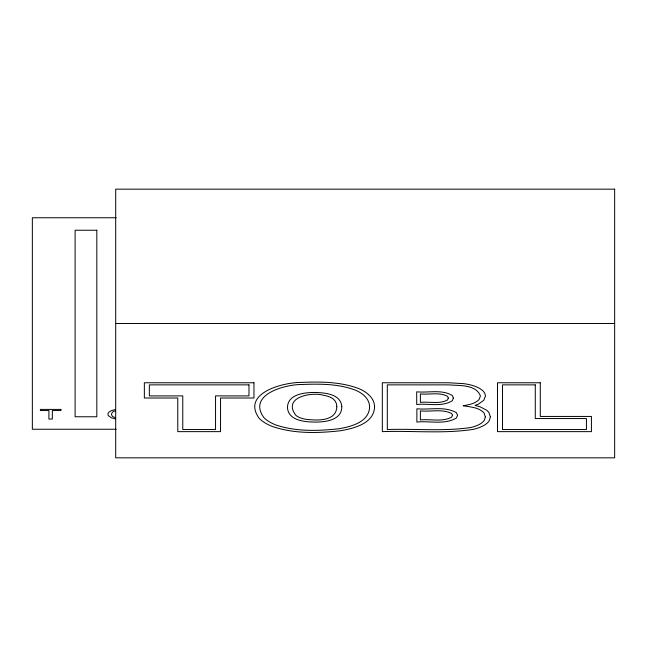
<?xml version="1.0" encoding="UTF-8"?>
<svg xmlns="http://www.w3.org/2000/svg" width="647" height="647" viewBox="0 0 647 647"><rect width="100%" height="100%" fill="white"/><g stroke="black" fill="none" stroke-linecap="round" stroke-linejoin="round"><path stroke-width="0.97" d="M115.49 410.853C113.104 410.999 110.225 413.611 112.117 415.94A8.759 3.275 0 0 0 115.344 417.574M115.384 409.575L111.421 410.594L108.825 412.212A17.615 6.583 0 0 0 108.332 415.6L111.276 417.792L115.287 418.86M116.185 217.748L32.35 217.748L32.35 429.252L116.185 429.252M115.7 323.5L614.65 323.5M336.812 406.688C336.286 421.909 316.237 420.558 305.473 419.232A19.111 8.047 0 0 1 295.816 415.301C282.286 397.177 311.336 391.718 323.654 395.285A19.353 8.152 0 0 1 333.415 399.134L335.3 401.229L336.432 403.744L336.812 406.688M341.802 406.68C341.972 420.388 325.012 422.167 314.66 422.079C304.551 421.99 287.923 420.493 287.462 407.295C287.875 394.201 304.3 392.543 314.369 392.446C324.341 392.672 340.912 393.732 341.802 406.68M369.591 406.866C369.17 422.127 351.151 426.632 338.963 428.735C317.879 431.072 295.711 431.784 275.412 424.788A49.051 20.655 0 0 1 263.798 417.509C247.122 394.258 285.901 384.213 302.246 384.488C320.006 383.8 338.397 383.752 355.26 390.092C362.304 392.996 369.51 398.56 369.591 406.866M374.581 406.842C373.974 423.559 354.079 428.338 340.718 430.708C317.912 433.288 293.916 433.951 271.966 426.316A54.13 22.799 0 0 1 259.14 418.286C240.999 392.931 283.807 382.215 301.445 382.409C320.669 381.641 340.557 381.698 358.794 388.596C366.453 391.791 374.467 397.751 374.581 406.842M485.355 416.838L484.393 420.129A28.25 11.897 0 0 1 471.024 427.465C443.357 431.614 415.156 428.54 387.31 429.543L387.31 384.868L448.67 384.868C459.03 385.814 476.022 384.116 480.43 395.988L478.966 399.668C474.849 403.882 468.654 404.715 463.139 405.774C470.232 407.06 478.78 407.173 484.005 412.932L485.355 416.838M490.386 416.814L489.261 420.671A33.304 14.024 0 0 1 473.507 429.317C443.381 434 412.649 430.506 382.32 431.638L382.32 382.765L448.832 382.765L463.786 383.663A31.218 13.15 0 0 1 479.88 388.532L482.977 390.804L484.838 393.311L485.46 396.069L483.77 400.307L478.246 404.229L475.019 405.37L480.098 406.817L486.738 410.255L488.849 412.357L490.386 416.814M448.306 398.067L447.554 399.919C439.426 404.488 429.228 401.375 420.38 402.394L420.38 393.918C429.244 394.905 439.378 391.872 447.554 396.328L448.306 398.067M453.377 398.051L452.285 400.736C441.804 407.295 428.314 403.235 416.7 404.488L416.7 391.815C428.322 393.036 441.707 389.082 452.261 395.479L453.377 398.051M452.504 415.277L451.638 417.194C442.192 422.256 430.587 418.835 420.38 419.943L420.38 410.894C430.603 411.961 442.111 408.669 451.646 413.49L452.504 415.277M457.591 415.269L456.321 418.059C444.554 425.022 429.77 420.72 416.87 422.046L416.87 408.791C429.786 410.077 444.432 405.92 456.305 412.592L457.591 415.269M614.65 189.167L115.7 189.167L115.7 457.833L614.65 457.833L614.65 189.167M96.824 230.235L75.109 230.235L75.109 416.765L96.824 416.765L96.824 230.235M253.964 382.765L144.354 382.765L144.354 398.002L177.779 398.002L177.779 431.638L220.538 431.638L220.538 398.002L253.964 398.002L253.964 382.765M540.269 382.765L497.511 382.765L497.511 431.638L591.423 431.638L591.423 416.442L540.269 416.442L540.269 382.765M248.974 384.868L149.344 384.868L149.344 395.899L182.769 395.899L182.769 429.543L215.548 429.543L215.548 395.899L248.974 395.899L248.974 384.868M535.279 384.868L502.501 384.868L502.501 429.543L586.433 429.543L586.433 418.544L535.279 418.544L535.279 384.868M60.891 409.405L40.397 409.405L40.397 410.546L48.913 410.546L48.913 419.062L52.334 419.062L52.334 410.546L60.891 410.546L60.891 409.405"/></g></svg>
